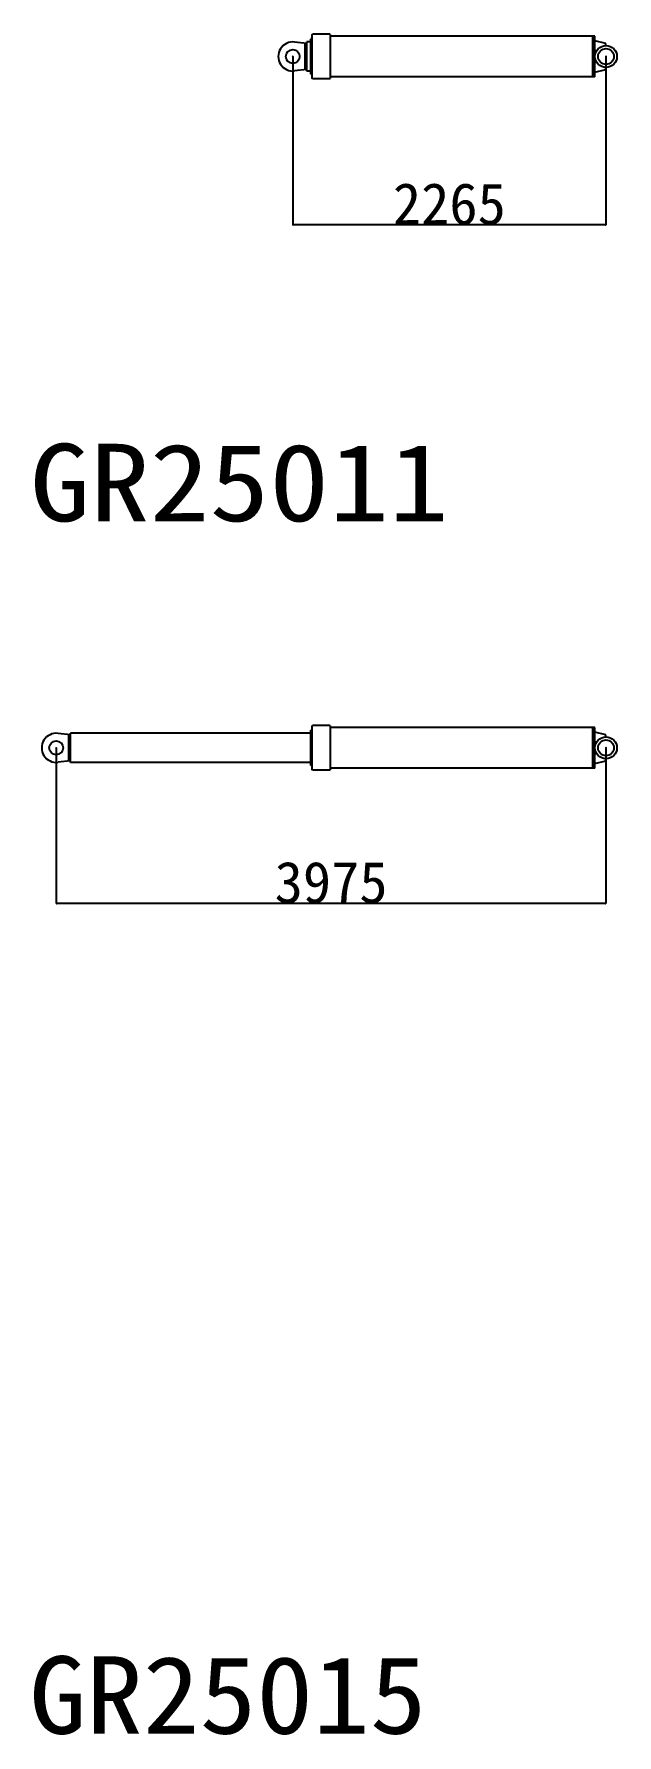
# Model space of a CAD drawing. Extents: x -31701 to 37626, y -27136 to 32271.
# Drawn here: x -14529 to -10314, y -13612 to -1311 of the extents above; entities that cross this region are included whole.
import ezdxf

# ---------------------------------------------------------------- set-up
doc = ezdxf.new("R2010")
doc.units = 0
doc.header["$PDMODE"] = 35
doc.layers.get('0').update_dxf_attribs({"linetype": 'CONTINUOUS'})
doc.layers.get('DEFPOINTS').update_dxf_attribs({"linetype": 'CONTINUOUS'})
doc.styles.add('MX_NOTE_STANDARD', font='txt.shx', dxfattribs={"bigfont": 'extfont.shx'})
doc.dimstyles.new('MXDIMSTYLE', dxfattribs={"dimtxt": 2.8, "dimasz": 2.5, "dimexe": 1, "dimexo": 0.5, "dimgap": 0.5, "dimtad": 1, "dimdsep": 46, "dimtxsty": 'MX_NOTE_STANDARD', "dimblk1": 'OPEN30', "dimblk2": 'OPEN30', "dimsah": 1, "dimcen": 2.5, "dimadec": 0, "dimazin": 0, "dimtfac": 1, "dimtmove": 0, "dimatfit": 3, "dimldrblk": 'OPEN30', "dimfxl": 1, "dimtzin": 0, "dimarcsym": 0})

# ---------------------------------------------------------------- blocks, each defined once
blk = doc.blocks.new('_OPEN30')
at = {"color": 0, "linetype": 'ByBlock', "lineweight": -2}
for p, q in [((-1, 0.267949), (0, 0)), ((0, 0), (-1, -0.267949)), ((0, 0), (-1, 0))]:
    blk.add_line(p, q, dxfattribs=at)
blk = doc.blocks.new('*D15')
at = {"color": 0, "linetype": 'Continuous', "lineweight": -2}
for p, q in [((-14368.082901, -6473.610203), (-14368.082901, -7599.485203)), ((-10393.075483, -6473.607273), (-10393.075483, -7599.485203)), ((-10395.845483, -7598.485203), (-14365.312901, -7598.485203))]:
    blk.add_line(p, q, dxfattribs=at)
at = {"layer": 'DEFPOINTS', "color": 0, "linetype": 'Continuous', "lineweight": 0}
for p in [(-14368.082901, -6473.110203), (-10393.075483, -6473.107273), (-14368.082901, -7598.485203)]:
    blk.add_point(p, dxfattribs=at)
at = {"color": 0, "linetype": 'Continuous', "lineweight": -2, "xscale": 2.77, "yscale": 2.77, "zscale": 2.77, "rotation": 180}
blk.add_blockref('_OPEN30', (-14368.082901, -7598.485203), dxfattribs=at)
at = {"color": 0, "linetype": 'Continuous', "lineweight": -2, "xscale": 2.77, "yscale": 2.77, "zscale": 2.77}
blk.add_blockref('_OPEN30', (-10393.075483, -7598.485203), dxfattribs=at)
at = {"color": 0, "linetype": 'Continuous', "insert": (-12380.579146, -7447.985203), "char_height": 300, "attachment_point": 5, "line_spacing_factor": 0.792857}
blk.add_mtext('\\A1;3975', dxfattribs=at)
blk = doc.blocks.new('*D14')
at = {"color": 0, "linetype": 'Continuous', "lineweight": -2}
for p, q in [((-12658.082715, -1473.610112), (-12658.082715, -2692.019292)), ((-10393.075483, -1473.607305), (-10393.075483, -2692.019292)), ((-10395.845483, -2691.019292), (-12655.312715, -2691.019292))]:
    blk.add_line(p, q, dxfattribs=at)
at = {"layer": 'DEFPOINTS', "color": 0, "linetype": 'Continuous', "lineweight": 0}
for p in [(-12658.082715, -1473.110112), (-10393.075483, -1473.107305), (-12658.082715, -2691.019292)]:
    blk.add_point(p, dxfattribs=at)
at = {"color": 0, "linetype": 'Continuous', "lineweight": -2, "xscale": 2.77, "yscale": 2.77, "zscale": 2.77, "rotation": 180}
blk.add_blockref('_OPEN30', (-12658.082715, -2691.019292), dxfattribs=at)
at = {"color": 0, "linetype": 'Continuous', "lineweight": -2, "xscale": 2.77, "yscale": 2.77, "zscale": 2.77}
blk.add_blockref('_OPEN30', (-10393.075483, -2691.019292), dxfattribs=at)
at = {"color": 0, "linetype": 'Continuous', "insert": (-11525.579146, -2540.519292), "char_height": 300, "attachment_point": 5, "line_spacing_factor": 0.792857}
blk.add_mtext('\\A1;2265', dxfattribs=at)

msp = doc.modelspace()

# ---------------------------------------------------------------- linework, layer by layer
at = {"color": 193, "linetype": 'Continuous'}
for p, q in [((-12526.58, -1345.61), (-12526.58, -1345.61)), ((-12526.58, -1368.11), (-12526.58, -1345.61)), ((-12516.58, -1345.61), (-12526.58, -1345.61)), ((-12516.58, -1313.11), (-12514.09, -1310.61)), ((-12516.58, -1345.61), (-12516.58, -1313.11)), ((-12516.58, -1633.11), (-12516.58, -1345.61)), ((-12389.08, -1310.61), (-12514.09, -1310.61)), ((-12386.58, -1313.11), (-12389.08, -1310.61)), ((-12386.58, -1313.11), (-12386.58, -1633.11)), ((-10472.58, -1325.11), (-12386.58, -1325.11)), ((-10487.58, -1621.11), (-10487.58, -1325.11)), ((-10472.58, -1621.11), (-10472.58, -1325.11)), ((-10472.58, -1621.11), (-10472.58, -1325.11)), ((-12555.08, -1380.11), (-12645.12, -1368.91)), ((-12570.08, -1378.24), (-12570.08, -1567.98)), ((-12555.08, -1578.11), (-12555.08, -1368.11)), ((-12526.58, -1368.11), (-12555.08, -1368.11)), ((-12540.08, -1368.11), (-12540.08, -1368.11)), ((-12540.08, -1369.11), (-12540.08, -1369.11)), ((-12526.58, -1578.11), (-12526.58, -1368.11)), ((-10393.08, -1378.61), (-10472.58, -1360.61)), ((-10472.58, -1430.61), (-10460.27, -1430.61)), ((-10393.09, -1393.61), (-10393.09, -1378.61)), ((-12555.08, -1566.11), (-12645.31, -1577.33)), ((-12526.58, -1578.11), (-12555.08, -1578.11)), ((-12526.58, -1600.61), (-12526.58, -1578.11)), ((-10460.27, -1515.61), (-10472.58, -1515.61)), ((-10472.58, -1585.61), (-10393.08, -1567.61)), ((-10393.09, -1567.61), (-10393.09, -1552.61)), ((-12526.58, -1600.61), (-12526.58, -1600.61)), ((-12526.58, -1600.61), (-12526.58, -1600.61)), ((-12516.58, -1600.61), (-12526.58, -1600.61)), ((-12514.09, -1635.61), (-12516.59, -1633.11)), ((-12389.08, -1635.61), (-12514.08, -1635.61)), ((-12389.08, -1635.61), (-12386.58, -1633.11)), ((-10472.58, -1621.11), (-12386.58, -1621.11)), ((-14265.08, -6380.11), (-14355.13, -6368.91)), ((-14280.08, -6378.24), (-14280.08, -6567.98)), ((-12526.58, -6368.11), (-14265.08, -6368.11)), ((-14265.08, -6578.11), (-14265.08, -6368.11)), ((-12540.08, -6368.11), (-12540.08, -6368.11)), ((-12540.08, -6369.11), (-12540.08, -6369.11)), ((-12516.58, -6345.61), (-12526.58, -6345.61)), ((-12526.58, -6368.11), (-12526.58, -6345.61)), ((-12526.58, -6345.61), (-12526.58, -6345.61)), ((-12526.58, -6578.11), (-12526.58, -6368.11)), ((-12516.58, -6313.11), (-12514.09, -6310.61)), ((-12516.58, -6345.61), (-12516.58, -6313.11)), ((-12516.58, -6633.11), (-12516.58, -6345.61)), ((-12389.08, -6310.61), (-12514.09, -6310.61)), ((-12386.58, -6313.11), (-12389.08, -6310.61)), ((-12386.58, -6313.11), (-12386.58, -6633.11)), ((-10472.58, -6325.11), (-12386.58, -6325.11)), ((-10487.58, -6621.11), (-10487.58, -6325.11)), ((-10472.58, -6621.11), (-10472.58, -6325.11)), ((-10472.58, -6621.11), (-10472.58, -6325.11)), ((-10393.08, -6378.61), (-10472.58, -6360.61)), ((-10393.09, -6393.61), (-10393.09, -6378.61)), ((-10472.58, -6430.61), (-10460.27, -6430.61)), ((-10460.27, -6515.61), (-10472.58, -6515.61)), ((-14265.08, -6566.11), (-14355.31, -6577.33)), ((-12526.58, -6578.11), (-14265.08, -6578.11)), ((-12526.58, -6600.61), (-12526.58, -6578.11)), ((-12516.58, -6600.61), (-12526.58, -6600.61)), ((-12526.58, -6600.61), (-12526.58, -6600.61)), ((-12526.58, -6600.61), (-12526.58, -6600.61)), ((-12514.09, -6635.61), (-12516.59, -6633.11)), ((-12389.08, -6635.61), (-12514.08, -6635.61)), ((-12389.08, -6635.61), (-12386.58, -6633.11)), ((-10472.58, -6621.11), (-12386.58, -6621.11)), ((-10472.58, -6585.61), (-10393.08, -6567.61)), ((-10393.09, -6567.61), (-10393.09, -6552.61))]:
    msp.add_line(p, q, dxfattribs=at)
for centre, radius in [((-12658.08, -1473.11), 50), ((-10393.08, -1473.11), 79.5), ((-10393.08, -1473.11), 57.5), ((-10393.08, -6473.11), 79.5), ((-14368.08, -6473.11), 50), ((-10393.08, -6473.11), 57.5)]:
    msp.add_circle(centre, radius, dxfattribs=at)
for centre, start, end in [((-12658.08, -1473.11), 82.911242, 276.985933), ((-12658.08, -1473.11), 276.985933, 277.088755), ((-14368.08, -6473.11), 82.911242, 276.985933), ((-14368.08, -6473.11), 276.985933, 277.088755)]:
    msp.add_arc(centre, 105, start, end, dxfattribs=at)
at = {"color": 20, "linetype": 'Continuous'}
for p in [(-12658.08, -1473.11), (-10393.08, -1473.11), (-14368.08, -6473.11), (-10393.08, -6473.11)]:
    msp.add_point(p, dxfattribs=at)

# ---------------------------------------------------------------- texts
at = {"color": 7, "linetype": 'Continuous', "char_height": 560, "attachment_point": 1, "line_spacing_factor": 0.6}
for s, insert in [('\\W1.135;\\A1;GR25011', (-14556.92, -4274.3)), ('\\A1;{\\W1.077;GR25015}', (-14562.32, -13043.03))]:
    msp.add_mtext(s, dxfattribs=dict(at, insert=insert))

# ---------------------------------------------------------------- dimensions: what is measured, and where the dimension line sits
at = {"color": 7, "linetype": 'Continuous'}
for base, p1, p2, picture, middle in [((-12658.08, -2691.02), (-10393.08, -1473.11), (-12658.08, -1473.11), '*D14', (-11525.58, -2691.02)), ((-14368.08, -7598.49), (-10393.08, -6473.11), (-14368.08, -6473.11), '*D15', (-12380.58, -7598.49))]:
    dim = msp.add_linear_dim(base=base, p1=p1, p2=p2, text='\\A1;<>', dimstyle='MXDIMSTYLE', override={"dimtxt": 300, "dimasz": 2.77, "dimdec": 1, "dimtzin": 8}, dxfattribs=at)
    dim.commit()
    dim.dimension.update_dxf_attribs({"geometry": picture, "text_midpoint": middle, "dimtype": 160})

doc.saveas('drawing.dxf')
